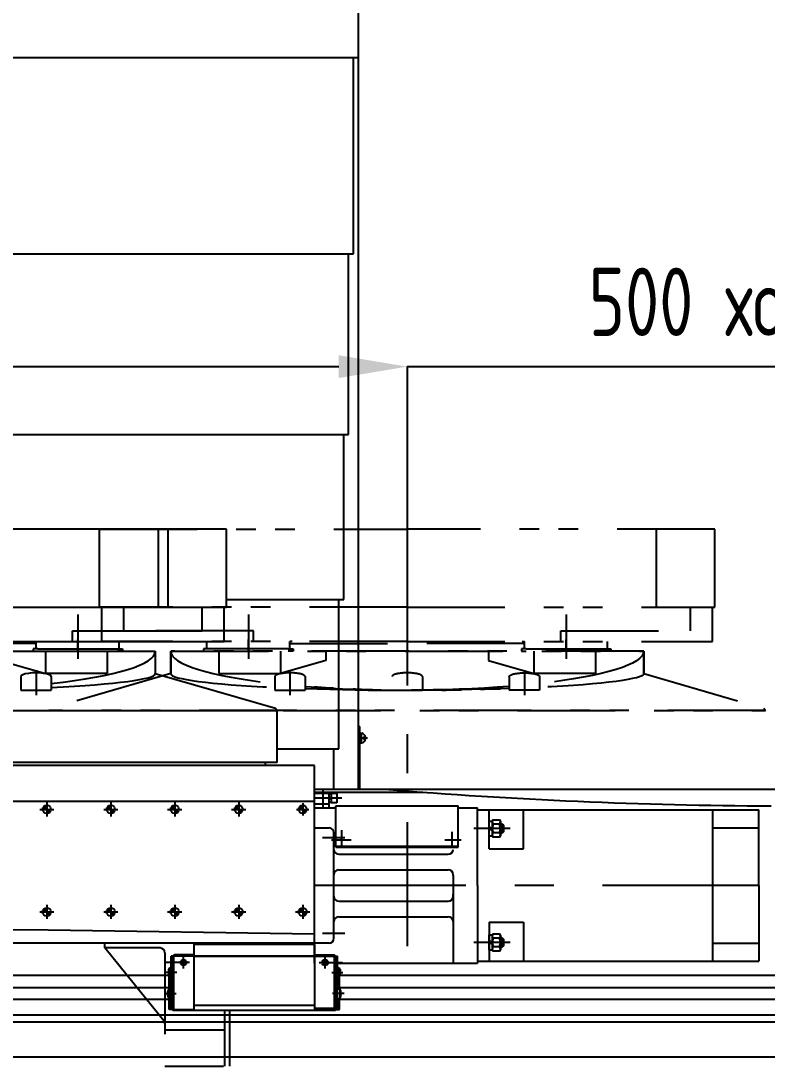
# Model space of a CAD drawing. Extents: x 387 to 958, y 84 to 319.
# Drawn here: x 882.6 to 920.8, y 111 to 164.5 of the extents above; entities that cross this region are included whole.
import ezdxf

# ---------------------------------------------------------------- set-up
doc = ezdxf.new("R2010")
doc.units = 0
doc.header["$PDMODE"] = 1
for name, pattern in [('AUSGEZOGEN', [0]), ('AXIS-MY', [15, 8, -2.5, 2, -2.5]), ('DASHDOT', [6, 3, -1.5, 0, -1.5]), ('HIDDEN-MY', [5, 3, -2]), ('PHANTOM-MY', [12, 5, -2, 1, -1, 1, -2])]:
    doc.linetypes.add(name, pattern=pattern)
doc.layers.get('0').update_dxf_attribs({"linetype": 'CONTINUOUS'})
doc.layers.get('DEFPOINTS').update_dxf_attribs({"linetype": 'CONTINUOUS'})
for name, color, linetype in [('AXIS', 1, 'AXIS-MY'), ('DIM', 4, 'CONTINUOUS'), ('DWG', 7, 'CONTINUOUS'), ('HATCH', 132, 'CONTINUOUS'), ('HIDDEN', 3, 'HIDDEN-MY'), ('L5STAR', 7, 'AUSGEZOGEN'), ('LAYER2', 6, 'CONTINUOUS'), ('PHANTOM', 132, 'PHANTOM-MY')]:
    doc.layers.add(name, color=color, linetype=linetype)
doc.styles.add('MY-DIM', font='txt@cad.shx', dxfattribs={"width": 0.7})
doc.dimstyles.new('MY-STYLE', dxfattribs={"dimtxt": 3.5, "dimasz": 3.5, "dimexe": 1.25, "dimexo": 0, "dimgap": 1, "dimtad": 1, "dimdec": 4, "dimtxsty": 'MY-DIM', "dimcen": 2.5, "dimclrt": 7, "dimazin": 3, "dimtfac": 1, "dimtdec": 4, "dimtmove": 0, "dimatfit": 3, "dimtolj": 1, "dimtzin": 0})

# ---------------------------------------------------------------- blocks, each defined once
blk = doc.blocks.new('*D39')
at = {"layer": 'DEFPOINTS', "color": 0}
for p in [(877.344, 146.791), (902.344, 146.791), (902.344, 146.791)]:
    blk.add_point(p, dxfattribs=at)
at = {"layer": 'DIM', "color": 0}
for p, q in [((877.344, 146.791), (877.344, 145.541)), ((880.844, 146.791), (898.844, 146.791)), ((902.344, 146.791), (902.344, 145.541)), ((902.344, 146.791), (941.328, 146.791))]:
    blk.add_line(p, q, dxfattribs=at)
for points in [[(880.844, 147.375), (880.844, 146.208), (877.344, 146.791)], [(898.844, 147.375), (898.844, 146.208), (902.344, 146.791)]]:
    blk.add_solid(points, dxfattribs=at)
at = {"layer": 'DIM', "color": 7, "insert": (923.586, 149.833), "char_height": 3.5, "attachment_point": 5, "style": 'MY-DIM'}
blk.add_mtext('\\A1;500 ход (ось Х)', dxfattribs=at)
blk = doc.blocks.new('D3A5')
for p, q in [((1.6, 4.7), (0, 4.7)), ((0, 4.7), (0, -4.7)), ((0, 0), (1.6, 0.6)), ((1.6, 0), (0, -0.6)), ((1.6, -4.7), (1.6, 4.7)), ((0, -4.7), (1.6, -4.7))]:
    blk.add_line(p, q)
blk = doc.blocks.new('429294')
at = {"layer": 'AXIS'}
blk.add_line((17.8, 19.4), (17.8, 11.6), dxfattribs=at)
at = {"layer": 'DWG'}
for p, q in [((12.8, 13.2), (12.8, 13.8)), ((22.8, 13.2), (12.8, 13.2)), ((16.9, 17.4), (16.9, 15.4)), ((16.9, 15.4), (18.7, 15.4)), ((18.7, 15.4), (18.7, 17.4)), ((22.8, 13.8), (22.8, 13.2))]:
    blk.add_line(p, q, dxfattribs=at)
for centre, start, end in [((17.8, 12.2), 100.305, 162.2644), ((17.7, 12.2), 17.7356, 79.695)]:
    blk.add_arc(centre, 5.3, start, end, dxfattribs=at)
at = {"layer": 'DWG', "rotation": 270}
blk.add_blockref('D3A5', (17.8, 13.2), dxfattribs=at)

msp = doc.modelspace()

# ---------------------------------------------------------------- linework, layer by layer
at = {"layer": 'AXIS'}
for p, q in [((902.3441725, 138.4630194), (902.3441725, 117.1130194)), ((885.4759005, 134.0958254), (885.4759005, 131.8307903)), ((885.4759005, 132.2380194), (885.4759005, 132.8130194)), ((883.3453519, 131.243406), (883.3453519, 129.9697754)), ((898.0441725, 124.1880192), (898.0441725, 125.142635)), ((896.9941725, 124.4255194), (896.9941725, 123.8005194)), ((898.9941725, 124.690916), (897.5941725, 124.690916)), ((896.6816725, 124.1130194), (897.3066725, 124.1130194)), ((899.1521975, 122.6630192), (898.0021975, 122.6630192)), ((898.9984775, 122.1794452), (898.9984775, 123.0494106)), ((904.6484775, 122.1794452), (904.6484775, 122.9583355)), ((898.4775582, 122.5503431), (899.480187, 122.5503431)), ((904.2654577, 122.5503431), (905.1009782, 122.5503431)), ((920.3484775, 120.2130192), (897.5941725, 120.2130192)), ((899.1521975, 117.7630192), (898.0021975, 117.7630192)), ((891.1966725, 116.2630194), (890.0041525, 116.2630194)), ((890.8941725, 115.9630194), (890.8941725, 116.5630194)), ((897.8391725, 116.2630194), (899.0291925, 116.2630194)), ((898.1391725, 115.9630194), (898.1391725, 116.5630194)), ((890.5541525, 115.7655194), (889.9916725, 115.7655194)), ((898.4791925, 115.7655194), (899.0416725, 115.7655194)), ((889.9077775, 114.6755194), (890.5171525, 114.6755194)), ((899.1255675, 114.6755194), (898.5161925, 114.6755194)), ((893.7164527, 113.2130194), (889.489226, 113.2130194))]:
    msp.add_line(p, q, dxfattribs=at)
at = {"layer": 'AXIS', "linetype": 'DASHDOT'}
for p, q in [((883.8941725, 124.4755194), (883.8941725, 123.7505194)), ((887.1691725, 124.4755194), (887.1691725, 123.7505194)), ((890.4441725, 124.4755194), (890.4441725, 123.7505194)), ((893.7191725, 124.4755194), (893.7191725, 123.7505194)), ((883.5316725, 124.1130194), (884.2566725, 124.1130194)), ((886.8066725, 124.1130194), (887.5316725, 124.1130194)), ((890.0816725, 124.1130194), (890.8066725, 124.1130194)), ((893.3566725, 124.1130194), (894.0816725, 124.1130194)), ((907.6234775, 123.1298346), (905.7484775, 123.1298346)), ((883.5316725, 118.8630194), (884.2566725, 118.8630194)), ((883.8941725, 119.2255194), (883.8941725, 118.5005194)), ((886.8066725, 118.8630194), (887.5316725, 118.8630194)), ((887.1691725, 119.2255194), (887.1691725, 118.5005194)), ((890.0816725, 118.8630194), (890.8066725, 118.8630194)), ((890.4441725, 119.2255194), (890.4441725, 118.5005194)), ((893.3566725, 118.8630194), (894.0816725, 118.8630194)), ((893.7191725, 119.2255194), (893.7191725, 118.5005194)), ((896.6316725, 118.8630194), (897.3566725, 118.8630194)), ((896.9941725, 119.2255194), (896.9941725, 118.5005194)), ((907.6234775, 117.2962037), (905.7484775, 117.2962037))]:
    msp.add_line(p, q, dxfattribs=at)
at = {"layer": 'DIM'}
msp.add_line((902.3441725, 145.5414801), (902.3441725, 138.4630194), dxfattribs=at)
at = {"layer": 'DWG'}
for p, q in [((899.8441725, 162.6130194), (899.8441725, 175.6130194)), ((899.8441725, 162.6130194), (854.8441725, 162.6130194)), ((899.5941725, 152.5630194), (899.5941725, 162.6130194)), ((899.8441725, 125.142635), (899.8441725, 162.6130194)), ((855.0941725, 152.5630194), (899.5941725, 152.5630194)), ((899.3441725, 143.3130194), (899.3441725, 152.5630194)), ((855.3441725, 143.3130194), (899.3441725, 143.3130194)), ((899.0941725, 134.8630194), (899.0941725, 143.3130194)), ((893.0941725, 138.4630194), (877.3441725, 138.4630194)), ((889.5941725, 138.4630194), (889.5941725, 134.4630194)), ((893.0941725, 134.4630194), (893.0941725, 138.4630194)), ((877.3441725, 134.4630194), (891.8441725, 134.4630194)), ((877.3441725, 134.4630194), (893.0941725, 134.4630194)), ((891.8441725, 133.2630194), (891.8441725, 134.4630194)), ((892.9691725, 132.7130194), (892.9691725, 134.4630194)), ((893.0941725, 134.8630194), (899.0941725, 134.8630194)), ((898.8441725, 127.2130194), (898.8441725, 134.8630194)), ((885.211232, 133.2630194), (891.8441725, 133.2630194)), ((885.211232, 132.7130194), (885.211232, 133.2630194)), ((877.3441725, 132.7130194), (892.9691725, 132.7130194)), ((883.3509005, 132.6130194), (877.3441725, 132.6130194)), ((883.4384005, 132.3380194), (883.1884005, 132.3380194)), ((883.1884005, 132.3380194), (883.1884005, 132.2130194)), ((883.2259005, 132.7130194), (883.3509005, 132.7130194)), ((883.3509005, 132.3380194), (883.3509005, 132.7130194)), ((883.4384005, 132.3380194), (887.7634005, 132.3380194)), ((884.9441725, 132.3380194), (887.7634005, 132.3380194)), ((887.6009005, 132.3380194), (887.6009005, 132.7130194)), ((887.6009005, 132.3380194), (887.6009005, 132.7130194)), ((887.7634005, 132.3380194), (887.7634005, 132.2130194)), ((887.7634005, 132.3380194), (887.7634005, 132.2130194)), ((865.2374446, 132.2130194), (889.4509005, 132.2130194)), ((881.5009005, 131.7375898), (883.8294016, 131.0652308)), ((883.1884005, 132.2130194), (883.4384005, 132.2130194)), ((883.8294016, 132.2130194), (883.8294016, 131.0652308)), ((886.9827805, 132.2130194), (886.9827805, 131.0652308)), ((887.7634005, 132.2130194), (887.5134005, 132.2130194)), ((889.4509005, 132.2130194), (889.4509005, 131.0652308)), ((882.5695788, 130.915802), (882.5695788, 130.2155788)), ((886.9827805, 131.0652308), (883.8294016, 131.0652308)), ((884.1211249, 130.915802), (884.1211249, 130.2155788)), ((889.4509005, 131.0652308), (895.6006422, 129.2894815)), ((882.5695788, 130.2155788), (884.1211249, 130.2155788)), ((858.9941725, 129.1788995), (895.6941725, 129.1788995)), ((895.6006422, 129.2894815), (895.6941725, 129.1788995)), ((895.6941725, 126.5130194), (895.6941725, 129.1788995)), ((899.8441725, 128.3630194), (899.9191725, 128.3630194)), ((899.9191725, 125.142635), (899.9191725, 128.3630194)), ((899.8441725, 127.8630194), (899.9191725, 127.8630194)), ((895.6941725, 127.2130194), (898.8441725, 127.2130194)), ((898.5941725, 125.142635), (898.5941725, 127.2130194)), ((897.5941725, 126.3630194), (857.0941725, 126.3630194)), ((895.0941729, 126.3630194), (895.0941729, 126.5130194)), ((897.5941725, 116.2380192), (897.5941725, 126.3630194)), ((897.5941725, 125.142635), (958.0941725, 125.142635)), ((897.5941725, 124.992062), (903.143203, 124.992062)), ((897.5941725, 124.942062), (898.3441725, 124.942062)), ((898.3441725, 124.1880192), (898.3441725, 124.992062)), ((898.3441725, 124.915916), (898.4441725, 124.915916)), ((898.4441725, 124.690916), (898.3441725, 124.740916)), ((898.4441725, 124.940916), (898.4441725, 124.440916)), ((898.4441725, 124.940916), (898.7441725, 124.940916)), ((898.7441725, 124.940916), (898.7441725, 124.440916)), ((897.5941725, 124.5130194), (857.0941725, 124.5130194)), ((884.0177395, 123.9360659), (883.7172191, 124.2365863)), ((884.071126, 123.9894525), (883.7706056, 124.2899729)), ((887.2927395, 123.9360659), (886.9922191, 124.2365863)), ((887.346126, 123.9894525), (887.0456056, 124.2899729)), ((890.5677395, 123.9360659), (890.2672191, 124.2365863)), ((890.621126, 123.9894525), (890.3206056, 124.2899729)), ((893.8427395, 123.9360659), (893.5422191, 124.2365863)), ((893.896126, 123.9894525), (893.5956056, 124.2899729)), ((897.1177395, 123.9360659), (896.8172191, 124.2365863)), ((897.171126, 123.9894525), (896.8706056, 124.2899729)), ((897.5941725, 124.3897701), (898.3441725, 124.3897701)), ((898.3441725, 124.690916), (898.4441725, 124.640916)), ((898.4441725, 124.465916), (898.3441725, 124.465916)), ((898.4441725, 124.465916), (898.4441725, 124.465916)), ((898.7441725, 124.440916), (898.4441725, 124.440916)), ((898.6984775, 122.1794452), (898.6984775, 124.2880192)), ((898.6984775, 124.2880192), (904.9484775, 124.2880192)), ((904.9484775, 122.1794452), (904.9484775, 124.2880192)), ((897.5941725, 124.1880192), (898.6984775, 124.1880192)), ((904.9484775, 124.1880192), (905.9484775, 124.1880192)), ((905.9484775, 123.7880192), (905.9484775, 124.1880192)), ((905.9484775, 120.2130192), (905.9484775, 124.0880192)), ((905.9484775, 124.0880192), (920.3484775, 124.0880192)), ((906.5484775, 122.0880192), (906.5484775, 124.0880192)), ((908.2984775, 122.0880192), (908.2984775, 124.0880192)), ((917.9984775, 116.3380192), (917.9984775, 124.0880192)), ((920.3484775, 120.2130192), (920.3484775, 124.0880192)), ((897.5941725, 123.1630192), (898.3441725, 123.1630192)), ((906.5484775, 122.7423346), (906.5484775, 123.5173346)), ((906.5484775, 123.5173346), (906.6984775, 123.5173346)), ((906.6984775, 123.1298346), (906.5484775, 123.2048346)), ((906.6984775, 123.4948346), (906.7446656, 123.5748346)), ((906.6984775, 123.5173346), (906.6984775, 122.7423346)), ((906.7446656, 123.5748346), (907.0722895, 123.5748346)), ((907.0722895, 123.3523346), (906.7446656, 123.3523346)), ((907.0722895, 123.5748346), (907.1184775, 123.4948346)), ((907.1184775, 123.4948346), (907.1184775, 122.7648346)), ((907.1184775, 123.3798346), (907.1934775, 123.3798346)), ((907.1934775, 123.3798346), (907.1934775, 122.8798346)), ((907.1934775, 123.3798346), (907.2684775, 123.3048346)), ((907.2684775, 123.3048346), (907.2684775, 122.9548346)), ((917.9984775, 123.1630192), (920.3484775, 123.1630192)), ((898.5941725, 117.5130194), (898.5941725, 122.9130192)), ((906.5484775, 123.1298346), (906.6984775, 123.0548346)), ((906.6984775, 122.7423346), (906.5484775, 122.7423346)), ((906.7446656, 122.6848346), (906.6984775, 122.7648346)), ((906.6984775, 122.7423346), (906.6984775, 122.7423346)), ((907.0722895, 122.9073346), (906.7446656, 122.9073346)), ((907.0722895, 122.6848346), (906.7446656, 122.6848346)), ((907.1184775, 122.7648346), (907.0722895, 122.6848346)), ((907.1934775, 122.8798346), (907.1184775, 122.8798346)), ((907.2684775, 122.9548346), (907.1934775, 122.8798346)), ((898.6984775, 122.2289151), (904.9484775, 122.2289151)), ((898.6984775, 122.1794452), (904.9484775, 122.1794452)), ((906.5484775, 122.0880192), (908.2984775, 122.0880192)), ((898.8441725, 121.8130192), (904.4484775, 121.8130192)), ((898.8441725, 121.0130192), (904.4484775, 121.0130192)), ((904.6984775, 120.7318445), (904.6984775, 120.7630192)), ((904.6984775, 120.7318445), (904.6984775, 116.2380192)), ((905.9484775, 120.2130192), (905.9484775, 116.3380192)), ((920.3484775, 120.2130192), (920.3484775, 116.3380192)), ((898.8441725, 119.4130192), (904.4484775, 119.4130192)), ((904.6984775, 119.6630192), (904.6984775, 119.772411)), ((884.0177395, 118.6860659), (883.7172191, 118.9865863)), ((884.071126, 118.7394525), (883.7706056, 119.0399729)), ((887.2927395, 118.6860659), (886.9922191, 118.9865863)), ((887.346126, 118.7394525), (887.0456056, 119.0399729)), ((890.5677395, 118.6860659), (890.2672191, 118.9865863)), ((890.621126, 118.7394525), (890.3206056, 119.0399729)), ((893.8427395, 118.6860659), (893.5422191, 118.9865863)), ((893.896126, 118.7394525), (893.5956056, 119.0399729)), ((897.1177395, 118.6860659), (896.8172191, 118.9865863)), ((897.171126, 118.7394525), (896.8706056, 119.0399729)), ((898.8441725, 118.6130192), (904.4484775, 118.6130192)), ((906.5484775, 118.3380192), (906.5484775, 116.3380192)), ((906.5484775, 118.3380192), (908.2984775, 118.3380192)), ((908.2984775, 118.3380192), (908.2984775, 116.3380192)), ((898.3441725, 117.2630194), (863.2491725, 117.2630194)), ((886.8630915, 117.0130194), (886.8630915, 117.2630194)), ((891.4391725, 117.2130194), (891.4391725, 117.2630194)), ((906.5484775, 117.6837037), (906.6984775, 117.6837037)), ((906.5484775, 116.9087037), (906.5484775, 117.6837037)), ((906.6984775, 117.2962037), (906.5484775, 117.3712037)), ((906.5484775, 117.2962037), (906.6984775, 117.2212037)), ((906.6984775, 117.6612037), (906.7446656, 117.7412037)), ((906.6984775, 117.6837037), (906.6984775, 116.9087037)), ((906.7446656, 117.7412037), (907.0722895, 117.7412037)), ((907.0722895, 117.5187037), (906.7446656, 117.5187037)), ((907.0722895, 117.7412037), (907.1184775, 117.6612037)), ((907.1184775, 117.6612037), (907.1184775, 116.9312037)), ((907.1184775, 117.5462037), (907.1934775, 117.5462037)), ((907.1934775, 117.5462037), (907.1934775, 117.0462037)), ((907.1934775, 117.5462037), (907.2684775, 117.4712037)), ((907.2684775, 117.4712037), (907.2684775, 117.1212037)), ((917.9984775, 117.2630192), (920.3484775, 117.2630192)), ((889.6941725, 117.0130194), (886.8630915, 117.0130194)), ((888.0043077, 115.6055194), (886.8630915, 117.0130194)), ((889.9441725, 116.7630194), (889.9441725, 115.6055194)), ((891.4641725, 117.2130194), (891.4391725, 117.2130194)), ((897.5941725, 117.2130194), (891.9441725, 117.2130194)), ((906.6984775, 116.9087037), (906.5484775, 116.9087037)), ((906.7446656, 116.8512037), (906.6984775, 116.9312037)), ((906.6984775, 116.9087037), (906.6984775, 116.9087037)), ((907.0722895, 117.0737037), (906.7446656, 117.0737037)), ((907.0722895, 116.8512037), (906.7446656, 116.8512037)), ((907.1184775, 116.9312037), (907.0722895, 116.8512037)), ((907.1934775, 117.0462037), (907.1184775, 117.0462037)), ((907.2684775, 117.1212037), (907.1934775, 117.0462037)), ((898.7791925, 116.2380192), (905.9484775, 116.2380192)), ((905.9484775, 116.6380192), (905.9484775, 116.2380192)), ((905.9484775, 116.3380192), (920.3484775, 116.3380192)), ((890.1275341, 115.6055194), (864.560811, 115.6055194)), ((926.0941725, 115.6055194), (898.905811, 115.6055194)), ((890.1541525, 114.9755194), (864.5341925, 114.9755194)), ((926.0941725, 114.9755194), (898.8791925, 114.9755194)), ((890.1541525, 114.3755194), (864.5341925, 114.3755194)), ((926.0941725, 114.3755194), (898.8791925, 114.3755194)), ((828.5941725, 113.5930194), (926.0941725, 113.5930194)), ((926.0941725, 113.2130194), (828.5941725, 113.2130194)), ((929.8441725, 111.4130194), (824.8441725, 111.4130194))]:
    msp.add_line(p, q, dxfattribs=at)
at = {"layer": 'DWG', "extrusion": (0, 0, -1)}
msp.add_line((895.6941725, 126.5130194), (858.9941725, 126.5130194), dxfattribs=at)
at = {"layer": 'DWG'}
for centre in [(883.8941725, 124.1130194), (887.1691725, 124.1130194), (890.4441725, 124.1130194), (893.7191725, 124.1130194), (896.9941725, 124.1130194), (883.8941725, 118.8630194), (887.1691725, 118.8630194), (890.4441725, 118.8630194), (893.7191725, 118.8630194), (896.9941725, 118.8630194), (896.9941725, 118.8630194)]:
    msp.add_circle(centre, 0.2125, dxfattribs=at)
for centre, radius, start, end in [((898.3441725, 122.9130192), 0.25, 0, 90), ((906.8555518, 123.4635846), 0.1570742, 134.90616702, 225.09383298), ((907.2574924, 123.1298346), 0.5590149, 156.54544273, 203.45455727), ((906.9614033, 123.4635846), 0.1570742, 314.90616702, 45.09383298), ((906.5594627, 123.1298346), 0.5590149, 336.54544273, 23.45455727), ((906.8555518, 122.7960846), 0.1570742, 134.90616702, 225.09383298), ((906.9614033, 122.7960846), 0.1570742, 314.90616702, 45.09383298), ((898.8441725, 122.0630192), 0.25, 180, 270), ((904.4484775, 122.0630192), 0.25, 270, 0), ((898.8441725, 120.7630192), 0.25, 90, 180), ((904.4484775, 120.7630192), 0.25, 0, 90), ((898.8441725, 119.6630192), 0.25, 180, 270), ((904.4484775, 119.6630192), 0.25, 270, 0), ((898.8441725, 118.3630192), 0.25, 90, 180), ((904.4484775, 118.3630192), 0.25, 0, 90), ((898.3441725, 117.5130194), 0.25, 270, 0), ((906.8555518, 117.6299537), 0.1570742, 134.90616702, 225.09383298), ((907.2574924, 117.2962037), 0.5590149, 156.54544273, 203.45455727), ((906.9614033, 117.6299537), 0.1570742, 314.90616702, 45.09383298), ((906.5594627, 117.2962037), 0.5590149, 336.54544273, 23.45455727), ((889.6941725, 116.7630194), 0.25, 0, 90), ((906.8555518, 116.9624537), 0.1570742, 134.90616702, 225.09383298), ((906.9614033, 116.9624537), 0.1570742, 314.90616702, 45.09383298)]:
    msp.add_arc(centre, radius, start, end, dxfattribs=at)
for centre, major_axis, ratio, start_param, end_param in [((877.3441725, 132.2130194), (-12.106728, 0), 0.1649859977, 2.1649014779, 3.1415926536), ((883.3453519, 130.915802), (-0.7757731, 0), 0.2458090907, 3.1415926536, 6.2831853072), ((877.3441725, 131.0652308), (-12.106728, 0), 0.0701801513, 2.1649014779, 3.1415926536)]:
    msp.add_ellipse(centre, major_axis=major_axis, ratio=ratio, start_param=start_param, end_param=end_param, dxfattribs=at)
at = {"layer": 'HATCH'}
for p, q in [((907.1184775, 123.3048346), (907.2684775, 123.3048346)), ((907.1184775, 122.9548346), (907.2684775, 122.9548346)), ((866.740179, 118.0471415), (883.9640024, 117.9414645)), ((883.9640024, 117.9414645), (897.5941725, 117.7305371)), ((907.1184775, 117.4712037), (907.2684775, 117.4712037)), ((907.1184775, 117.1212037), (907.2684775, 117.1212037))]:
    msp.add_line(p, q, dxfattribs=at)
at = {"layer": 'HIDDEN'}
for p, q in [((889.8883615, 113.281853), (888.0043077, 115.6055194)), ((889.9441725, 115.6055194), (889.9441725, 110.9630194)), ((892.9941725, 113.8130194), (892.9941725, 110.9630194)), ((893.2441725, 113.8130194), (893.2441725, 110.9630194)), ((889.9441725, 112.8130194), (892.9941725, 112.8130194)), ((889.9441725, 110.9630194), (893.2441725, 110.9630194))]:
    msp.add_line(p, q, dxfattribs=at)
msp.add_arc((889.6941725, 113.1244025), 0.25, 0, 39.0355129, dxfattribs=at)
at = {"layer": 'L5STAR'}
for p, q in [((891.4391725, 117.1880194), (891.4641725, 117.2130194)), ((891.4391725, 113.8130194), (891.4391725, 117.1880194)), ((897.5941725, 117.1880194), (891.4391725, 117.1880194)), ((891.4641725, 117.2130194), (897.5691725, 117.2130194)), ((897.5691725, 117.2130194), (897.5941725, 117.1880194)), ((897.5941725, 117.1880194), (897.5941725, 113.8130194)), ((890.3541525, 116.5880194), (890.2541525, 116.5880194)), ((890.2541525, 113.8630194), (890.2541525, 116.5880194)), ((890.3541525, 116.4880194), (890.2541525, 116.4880194)), ((890.3541525, 116.5880194), (890.4291525, 116.6630194)), ((891.4391525, 116.5880194), (890.3541525, 116.5880194)), ((890.3541525, 113.8130194), (890.3541525, 116.5880194)), ((891.4391525, 116.6380194), (890.4041525, 116.6380194)), ((890.4041525, 113.8630194), (890.4041525, 116.6380194)), ((891.4391525, 116.6630194), (890.4291525, 116.6630194)), ((890.8191725, 116.3063207), (890.8941725, 116.3496219)), ((890.8191725, 116.2197181), (890.8191725, 116.3063207)), ((890.8191725, 116.2197181), (890.8941725, 116.1764168)), ((890.9691725, 116.3063207), (890.8941725, 116.3496219)), ((890.9691725, 116.2197181), (890.8941725, 116.1764168)), ((890.9691725, 116.2197181), (890.9691725, 116.3063207)), ((891.4391725, 116.6130194), (897.5941725, 116.6130194)), ((891.4391725, 116.6005194), (897.5941725, 116.6005194)), ((897.5941925, 116.6630194), (898.6041925, 116.6630194)), ((897.5941925, 116.6380194), (898.6291925, 116.6380194)), ((897.5941925, 116.5880194), (898.6791925, 116.5880194)), ((898.0641725, 116.3063207), (898.1391725, 116.3496219)), ((898.0641725, 116.2197181), (898.0641725, 116.3063207)), ((898.0641725, 116.2197181), (898.1391725, 116.1764168)), ((898.2141725, 116.3063207), (898.1391725, 116.3496219)), ((898.2141725, 116.2197181), (898.1391725, 116.1764168)), ((898.2141725, 116.2197181), (898.2141725, 116.3063207)), ((898.6791925, 116.5880194), (898.6041925, 116.6630194)), ((898.6291925, 113.9130194), (898.6291925, 116.6380194)), ((898.6791925, 116.5880194), (898.7791925, 116.5880194)), ((898.6791925, 113.8130194), (898.6791925, 116.5880194)), ((898.6791925, 116.4880194), (898.7791925, 116.4880194)), ((898.7791925, 113.8630194), (898.7791925, 116.5880194)), ((890.1166725, 115.9105371), (890.1166725, 115.6205017)), ((890.2541525, 116.0030194), (890.2266725, 116.0030194)), ((890.2266725, 116.0030194), (890.2266725, 115.5280194)), ((898.7791925, 116.0030194), (898.8066725, 116.0030194)), ((898.8066725, 116.0030194), (898.8066725, 115.5280194)), ((898.9166725, 115.9105371), (898.9166725, 115.6205017)), ((890.1541525, 114.9255194), (890.1541525, 115.5763058)), ((890.2541525, 115.5280194), (890.2266725, 115.5280194)), ((898.7791925, 115.5280194), (898.8066725, 115.5280194)), ((898.8791925, 114.9255194), (898.8791925, 115.5763058)), ((890.2541525, 114.9255194), (890.1422775, 114.9255194)), ((890.1422775, 114.9255194), (890.1422775, 114.4255194)), ((898.7791925, 114.9255194), (898.8910675, 114.9255194)), ((898.8910675, 114.9255194), (898.8910675, 114.4255194)), ((890.2541525, 114.4255194), (890.1422775, 114.4255194)), ((890.1541525, 113.8630194), (890.1541525, 114.4255194)), ((897.5941725, 114.0630194), (891.4391725, 114.0630194)), ((898.7791925, 114.4255194), (898.8910675, 114.4255194)), ((898.8791925, 113.8630194), (898.8791925, 114.4255194)), ((890.3541525, 113.8630194), (890.1541525, 113.8630194)), ((890.3541525, 113.9630194), (890.2541525, 113.9630194)), ((890.4041525, 113.8630194), (890.3541525, 113.8130194)), ((898.6791725, 113.8130194), (890.3541625, 113.8130194)), ((890.4041525, 113.8630194), (891.4391725, 113.8630194)), ((898.6291925, 113.9130194), (897.5941725, 113.9130194)), ((898.6291925, 113.9130194), (898.6791925, 113.8630194)), ((898.6791925, 113.9630194), (898.7791925, 113.9630194)), ((898.6791925, 113.8630194), (898.8791925, 113.8630194))]:
    msp.add_line(p, q, dxfattribs=at)
for centre in [(890.8941725, 116.2630194), (898.1391725, 116.2630194)]:
    msp.add_circle(centre, 0.15, dxfattribs=at)
for centre, radius, start, end in [((890.3324731, 115.7655194), 0.26, 114.01181871, 146.09894339), ((898.700872, 115.7655194), 0.26, 33.90105661, 65.98818129), ((890.3324731, 115.7655194), 0.26, 213.90105661, 245.98818129), ((898.700872, 115.7655194), 0.26, 294.01181871, 326.09894339), ((890.503215, 114.6755194), 0.4390625, 145.29195073, 214.70804927), ((898.53013, 114.6755194), 0.4390625, 325.29195073, 34.70804927)]:
    msp.add_arc(centre, radius, start, end, dxfattribs=at)
at = {"layer": 'LAYER2'}
for centre, radius, start, end in [((922.2515778, 383.2877181), 259.001498, 265.339330298, 269.718781567), ((890.8941725, 116.2630194), 0.12, 270, 180), ((898.1391725, 116.2630194), 0.12, 270, 180)]:
    msp.add_arc(centre, radius, start, end, dxfattribs=at)
at = {"layer": 'PHANTOM'}
for p, q in [((886.5941725, 134.4630194), (886.5941725, 138.4630194)), ((886.5941725, 138.4630194), (902.3441725, 138.4630194)), ((890.0941725, 138.4630194), (890.0941725, 134.4630194)), ((918.0941725, 138.4630194), (902.3441725, 138.4630194)), ((915.0941725, 138.4630194), (915.0941725, 134.4630194)), ((918.0941725, 134.4630194), (918.0941725, 138.4630194)), ((902.3441725, 134.4630194), (886.5941725, 134.4630194)), ((886.7191725, 132.7130194), (886.7191725, 134.4630194)), ((887.8441725, 133.2630194), (887.8441725, 134.4630194)), ((902.3441725, 134.4630194), (887.8441725, 134.4630194)), ((902.3441725, 134.4630194), (918.0941725, 134.4630194)), ((902.3441725, 134.4630194), (916.8441725, 134.4630194)), ((916.8441725, 133.2630194), (916.8441725, 134.4630194)), ((917.9691725, 132.7130194), (917.9691725, 134.4630194)), ((894.2124446, 134.0958254), (894.2124446, 131.8307903)), ((910.4759005, 134.0958254), (910.4759005, 131.8307903)), ((894.4771131, 133.2630194), (887.8441725, 133.2630194)), ((894.2124446, 132.2380194), (894.2124446, 132.8130194)), ((894.4771131, 132.7130194), (894.4771131, 133.2630194)), ((910.211232, 132.7130194), (910.211232, 133.2630194)), ((910.211232, 133.2630194), (916.8441725, 133.2630194)), ((910.4759005, 132.2380194), (910.4759005, 132.8130194)), ((902.3441725, 132.7130194), (886.7191725, 132.7130194)), ((891.9249446, 132.3380194), (891.9249446, 132.2130194)), ((891.9249446, 132.3380194), (891.9249446, 132.2130194)), ((894.7441725, 132.3380194), (891.9249446, 132.3380194)), ((896.2499446, 132.3380194), (891.9249446, 132.3380194)), ((892.0874446, 132.3380194), (892.0874446, 132.7130194)), ((892.0874446, 132.3380194), (892.0874446, 132.7130194)), ((896.2499446, 132.3380194), (896.4999446, 132.3380194)), ((896.3374446, 132.3380194), (896.3374446, 132.7130194)), ((896.4624446, 132.7130194), (896.3374446, 132.7130194)), ((896.3374446, 132.6130194), (902.3441725, 132.6130194)), ((896.4999446, 132.3380194), (896.4999446, 132.2130194)), ((902.3441725, 132.7130194), (917.9691725, 132.7130194)), ((902.3441725, 132.7130194), (917.9691725, 132.7130194)), ((908.3509005, 132.6130194), (902.3441725, 132.6130194)), ((908.3509005, 132.6130194), (902.3441725, 132.6130194)), ((908.4384005, 132.3380194), (908.1884005, 132.3380194)), ((908.1884005, 132.3380194), (908.1884005, 132.2130194)), ((908.2259005, 132.7130194), (908.3509005, 132.7130194)), ((908.3509005, 132.3380194), (908.3509005, 132.7130194)), ((908.4384005, 132.3380194), (912.7634005, 132.3380194)), ((909.9441725, 132.3380194), (912.7634005, 132.3380194)), ((912.6009005, 132.3380194), (912.6009005, 132.7130194)), ((912.6009005, 132.3380194), (912.6009005, 132.7130194)), ((912.7634005, 132.3380194), (912.7634005, 132.2130194)), ((912.7634005, 132.3380194), (912.7634005, 132.2130194)), ((914.4509005, 132.2130194), (890.2374446, 132.2130194)), ((890.2374446, 131.0652308), (890.2374446, 132.2130194)), ((890.2374446, 132.2130194), (890.2374446, 131.0652308)), ((890.2374446, 132.2130194), (914.4509005, 132.2130194)), ((891.9249446, 132.2130194), (892.1749446, 132.2130194)), ((892.7055646, 132.2130194), (892.7055646, 131.0652308)), ((895.8589435, 132.2130194), (895.8589435, 131.0652308)), ((898.1874446, 131.7375898), (895.8589435, 131.0652308)), ((896.4999446, 132.2130194), (896.2499446, 132.2130194)), ((898.1874446, 132.2130194), (898.1874446, 131.7375898)), ((906.5009005, 132.2130194), (906.5009005, 131.7375898)), ((906.5009005, 131.7375898), (908.8294016, 131.0652308)), ((908.1884005, 132.2130194), (908.4384005, 132.2130194)), ((908.8294016, 132.2130194), (908.8294016, 131.0652308)), ((911.9827805, 132.2130194), (911.9827805, 131.0652308)), ((912.7634005, 132.2130194), (912.5134005, 132.2130194)), ((914.4509005, 131.0652308), (914.4509005, 132.2130194)), ((914.4509005, 132.2130194), (914.4509005, 131.0652308)), ((896.3429932, 131.243406), (896.3429932, 129.9697754)), ((908.3453519, 131.243406), (908.3453519, 129.9697754)), ((890.2374446, 131.0652308), (884.0877029, 129.2894815)), ((892.7055646, 131.0652308), (895.8589435, 131.0652308)), ((895.5672201, 130.915802), (895.5672201, 130.2155788)), ((897.1187663, 130.915802), (897.1187663, 130.2155788)), ((903.1199456, 130.915802), (903.1199456, 130.2155788)), ((907.5695788, 130.915802), (907.5695788, 130.2155788)), ((911.9827805, 131.0652308), (908.8294016, 131.0652308)), ((909.1211249, 130.915802), (909.1211249, 130.2155788)), ((914.4509005, 131.0652308), (920.6006422, 129.2894815)), ((895.5672201, 130.2155788), (897.1187663, 130.2155788)), ((901.5683995, 130.2155788), (903.1199456, 130.2155788)), ((909.1211249, 130.2155788), (907.5695788, 130.2155788)), ((920.6941725, 129.1788995), (883.9941725, 129.1788995)), ((883.9941725, 129.1788995), (920.6941725, 129.1788995)), ((920.6006422, 129.2894815), (920.6941725, 129.1788995))]:
    msp.add_line(p, q, dxfattribs=at)
for centre, major_axis, ratio, start_param, end_param in [((902.3441725, 132.2130194), (-12.106728, 0), 0.1649859977, 0, 0.9766911757), ((902.3441725, 131.0652308), (-12.106728, 0), 0.0701801513, 0, 0.9766911757), ((896.3429932, 130.915802), (-0.7757731, 0), 0.2458090907, 3.1415926536, 6.2831853072), ((902.3441725, 130.915802), (-0.7757731, 0), 0.2458090907, 3.1415926536, 6.2831853072), ((902.3441725, 132.2130194), (-12.106728, 0), 0.1649859977, 1.1245175508, 2.0170751028), ((902.3441725, 131.0652308), (-12.106728, 0), 0.0701801513, 1.1245175508, 2.0170751028)]:
    msp.add_ellipse(centre, major_axis=major_axis, ratio=ratio, start_param=start_param, end_param=end_param, dxfattribs=at)
at = {"layer": 'PHANTOM', "extrusion": (0, 0, -1)}
for centre, major_axis, ratio, start_param, end_param in [((902.3441725, 132.2130194), (12.106728, 0), 0.1649859977, 0, 0.9766911757), ((908.3453519, 130.915802), (0.7757731, 0), 0.2458090907, 3.1415926536, 6.2831853072), ((902.3441725, 131.0652308), (12.106728, 0), 0.0701801513, 0, 0.9766911757), ((902.3441725, 132.2130194), (12.106728, 0), 0.1649859977, 1.1245175508, 2.0170751028), ((902.3441725, 131.0652308), (12.106728, 0), 0.0701801513, 1.1245175508, 2.0170751028)]:
    msp.add_ellipse(centre, major_axis=major_axis, ratio=ratio, start_param=start_param, end_param=end_param, dxfattribs=at)

# ---------------------------------------------------------------- block references
at = {"layer": 'HATCH', "xscale": 0.05000000000001137, "yscale": 0.05000000000001137, "zscale": 0.05, "rotation": 270}
msp.add_blockref('429294', (899.3401688, 128.6517085), dxfattribs=at)

# ---------------------------------------------------------------- dimensions: what is measured, and where the dimension line sits
at = {"layer": 'DIM'}
dim = msp.add_linear_dim(base=(902.3441725, 146.7914801), p1=(877.3441725, 146.7914801), p2=(902.3441725, 146.7914801), text='<> ход (ось Х)', dimstyle='MY-STYLE', override={"dimlfac": 20}, dxfattribs=at)
dim.commit()
dim.dimension.update_dxf_attribs({"geometry": '*D39', "text_midpoint": (923.5858392, 146.7914801), "dimtype": 160})

doc.saveas('drawing.dxf')
